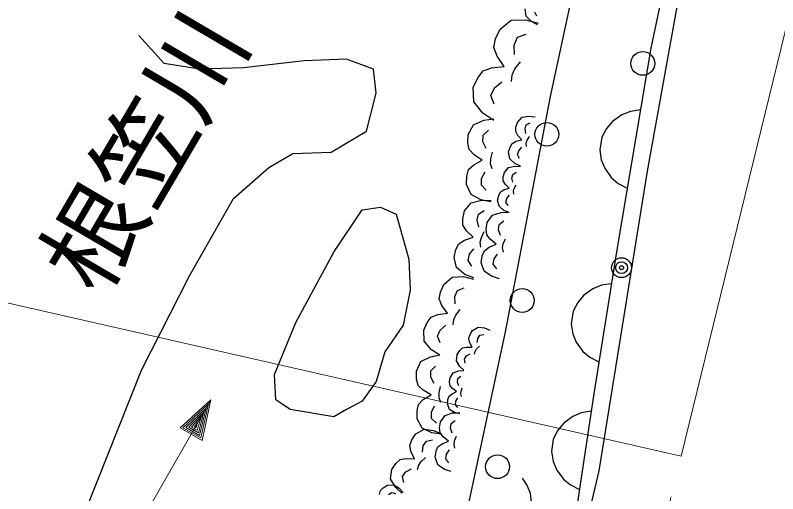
# Model space of a CAD drawing. Units: millimetres, scale not verified. Extents: x 40000 to 680000, y 20000 to 380000.
# Drawn here: x 361778 to 380938, y 277136 to 289173 of the extents above; entities that cross this region are included whole.
import ezdxf
from ezdxf.enums import TextEntityAlignment as Align

# ---------------------------------------------------------------- set-up
doc = ezdxf.new("R2010")
doc.units = ezdxf.units.MM
doc.header["$LTSCALE"] = 1000
doc.linetypes.add('CHAIN', pattern=[18.5, 12, -1.5, 3.5, -1.5])
for name, color, linetype, lineweight in [('S-BGD', 7, 'Continuous', 25), ('S-BMK', 2, 'CHAIN', 13), ('S-STR-HTXT', 7, 'Continuous', 13)]:
    doc.layers.add(name, color=color, linetype=linetype, lineweight=lineweight)
doc.styles.add('ＭＳ ゴシック', font='')
doc.styles.get('ＭＳ ゴシック').set_extended_font_data('MS Gothic')

msp = doc.modelspace()

# ---------------------------------------------------------------- linework, layer by layer
at = {"layer": 'S-BGD'}
for p, q in [((378873, 293721), (377748, 288341)), ((375227, 287130), (376397, 292600)), ((378738, 291255), (377657, 285247)), ((374618, 289146), (374590, 289331)), ((374751, 289014), (374618, 289146)), ((374884, 289147), (374830, 289252)), ((373960, 288821), (374242, 289048)), ((374242, 289048), (374604, 289061)), ((374604, 289061), (374921, 288976)), ((374902, 288935), (374751, 289014)), ((373848, 288576), (373960, 288821)), ((365521, 287958), (364881, 288666)), ((373807, 288358), (373848, 288576)), ((374312, 288424), (374402, 288620)), ((374402, 288620), (374617, 288700)), ((373887, 288144), (373807, 288358)), ((374321, 288184), (374312, 288424)), ((377748, 288341), (376892, 283275)), ((369039, 288029), (367511, 287852)), ((370105, 288065), (369039, 288029)), ((370780, 287817), (370105, 288065)), ((374066, 287886), (373887, 288144)), ((374334, 287823), (374473, 287997)), ((366409, 287817), (365521, 287958)), ((367511, 287852), (366409, 287817)), ((370851, 287215), (370780, 287817)), ((373538, 287771), (373753, 287851)), ((373753, 287851), (374066, 287886)), ((374267, 287677), (374334, 287823)), ((373288, 287353), (373400, 287597)), ((373400, 287597), (373538, 287771)), ((374249, 287507), (374267, 287677)), ((373820, 287348), (374007, 287499)), ((370602, 286260), (370851, 287215)), ((373301, 286992), (373288, 287353)), ((373730, 287152), (373820, 287348)), ((373810, 286938), (373730, 287152)), ((374101, 281212), (375227, 287130)), ((373528, 286711), (373301, 286992)), ((373801, 286528), (373528, 286711)), ((374514, 286606), (374686, 286636)), ((374686, 286636), (374843, 286617)), ((377019, 286666), (376788, 286503)), ((377236, 286751), (377019, 286666)), ((377486, 286790), (377236, 286751)), ((373292, 286416), (373549, 286533)), ((373549, 286533), (373802, 286566)), ((374358, 286354), (374395, 286478)), ((374395, 286478), (374514, 286606)), ((374620, 286413), (374717, 286465)), ((376788, 286503), (376637, 286326)), ((369714, 285729), (370602, 286260)), ((373158, 286170), (373292, 286416)), ((373536, 286157), (373666, 286278)), ((374354, 286247), (374358, 286354)), ((374407, 286151), (374354, 286247)), ((374590, 286313), (374620, 286413)), ((374611, 286199), (374590, 286313)), ((376637, 286326), (376518, 286104)), ((373151, 285961), (373158, 286170)), ((373530, 285990), (373536, 286157)), ((374510, 286040), (374407, 286151)), ((374642, 286028), (374696, 286120)), ((376518, 286104), (376465, 285789)), ((373187, 285792), (373151, 285961)), ((373608, 285819), (373530, 285990)), ((374212, 285857), (374266, 285949)), ((374266, 285949), (374363, 286002)), ((374363, 286002), (374510, 286040)), ((374620, 285954), (374642, 286028)), ((374623, 285872), (374620, 285954)), ((368150, 285339), (368754, 285693)), ((368754, 285693), (369714, 285729)), ((373308, 285662), (373187, 285792)), ((373725, 285564), (373773, 285730)), ((374175, 285733), (374212, 285857)), ((374206, 285562), (374175, 285733)), ((374400, 285667), (374429, 285766)), ((374429, 285766), (374508, 285851)), ((376465, 285789), (376504, 285540)), ((373300, 285411), (373514, 285530)), ((373514, 285530), (373308, 285662)), ((373721, 285439), (373725, 285564)), ((374334, 285443), (374206, 285562)), ((374452, 285571), (374400, 285667)), ((376504, 285540), (376589, 285324)), ((367262, 284561), (368150, 285339)), ((373122, 285124), (373169, 285290)), ((373169, 285290), (373300, 285411)), ((373759, 285312), (373721, 285439)), ((374068, 285221), (374172, 285343)), ((374172, 285343), (374329, 285379)), ((374329, 285379), (374474, 285369)), ((374476, 285375), (374334, 285443)), ((376589, 285324), (376753, 285094)), ((373114, 284915), (373122, 285124)), ((373498, 285070), (373588, 285234)), ((374040, 285105), (374068, 285221)), ((374040, 285006), (374040, 285105)), ((374255, 285077), (374278, 285170)), ((374278, 285170), (374365, 285223)), ((377657, 285247), (376442, 277715)), ((376753, 285094), (376931, 284944)), ((373232, 284660), (373114, 284915)), ((373492, 284902), (373498, 285070)), ((373614, 284773), (373492, 284902)), ((374093, 284919), (374040, 285006)), ((374193, 284821), (374093, 284919)), ((374279, 284973), (374255, 285077)), ((374315, 284817), (374361, 284904)), ((376931, 284944), (377154, 284825)), ((373927, 284640), (373972, 284727)), ((373972, 284727), (374059, 284780)), ((374059, 284780), (374193, 284821)), ((374298, 284747), (374315, 284817)), ((374305, 284671), (374298, 284747)), ((366160, 282614), (367262, 284561)), ((373479, 284526), (373232, 284660)), ((373234, 284457), (373494, 284522)), ((373730, 284476), (373479, 284526)), ((373494, 284522), (373737, 284509)), ((373898, 284524), (373927, 284640)), ((373934, 284367), (373898, 284524)), ((374108, 284473), (374131, 284566)), ((374131, 284566), (374200, 284648)), ((370496, 284278), (370958, 284348)), ((370958, 284348), (371349, 284171)), ((373065, 284250), (373234, 284457)), ((374057, 284264), (373934, 284367)), ((374161, 284386), (374108, 284473)), ((369785, 283216), (370496, 284278)), ((371349, 284171), (371668, 283039)), ((373021, 284055), (373065, 284250)), ((373381, 284017), (373416, 284172)), ((373416, 284172), (373559, 284263)), ((373639, 283958), (373770, 284144)), ((373770, 284144), (373987, 284215)), ((373987, 284215), (374193, 284218)), ((374192, 284207), (374057, 284264)), ((373025, 283891), (373021, 284055)), ((373425, 283844), (373381, 284017)), ((373614, 283791), (373639, 283958)), ((373941, 283913), (374057, 283999)), ((373117, 283749), (373025, 283891)), ((373627, 283652), (373614, 283791)), ((373921, 283779), (373941, 283913)), ((373969, 283635), (373921, 283779)), ((373065, 283515), (373286, 283589)), ((373286, 283589), (373117, 283749)), ((373464, 283468), (373490, 283584)), ((373490, 283584), (373564, 283731)), ((373713, 283536), (373627, 283652)), ((372848, 283277), (372921, 283424)), ((372921, 283424), (373065, 283515)), ((373477, 283342), (373464, 283468)), ((373683, 283335), (373866, 283411)), ((373866, 283411), (373713, 283536)), ((374024, 283319), (374039, 283419)), ((374039, 283419), (374093, 283548)), ((368826, 281446), (369785, 283216)), ((372804, 283083), (372848, 283277)), ((373190, 283161), (373303, 283299)), ((373513, 283121), (373567, 283250)), ((373567, 283250), (373683, 283335)), ((374043, 283213), (374024, 283319)), ((376892, 283275), (376307, 279598)), ((371668, 283039), (371704, 282260)), ((372869, 282824), (372804, 283083)), ((373156, 283005), (373190, 283161)), ((373247, 282863), (373156, 283005)), ((373488, 282953), (373513, 283121)), ((373791, 282908), (373811, 283042)), ((373811, 283042), (373898, 283166)), ((373078, 282655), (372869, 282824)), ((373559, 282737), (373488, 282953)), ((373877, 282793), (373791, 282908)), ((364952, 280243), (366160, 282614)), ((373303, 282564), (373078, 282655)), ((373746, 282607), (373559, 282737)), ((373943, 282543), (373746, 282607)), ((372545, 282403), (372761, 282583)), ((372761, 282583), (373043, 282597)), ((373043, 282597), (373290, 282535)), ((376756, 282420), (376507, 282379)), ((371704, 282260), (371526, 281375)), ((372461, 282211), (372545, 282403)), ((372824, 282099), (372891, 282252)), ((372891, 282252), (373057, 282317)), ((376290, 282292), (376061, 282126)), ((376507, 282379), (376290, 282292)), ((372432, 282041), (372461, 282211)), ((372497, 281875), (372432, 282041)), ((372834, 281912), (372824, 282099)), ((376061, 282126), (375911, 281948)), ((372639, 281677), (372497, 281875)), ((375911, 281948), (375795, 281725)), ((372230, 281581), (372396, 281645)), ((372396, 281645), (372639, 281677)), ((372849, 281631), (372954, 281768)), ((375795, 281725), (375745, 281410)), ((372125, 281444), (372230, 281581)), ((372786, 281385), (372798, 281516)), ((372798, 281516), (372849, 281631)), ((368292, 280136), (368826, 281446)), ((371526, 281375), (371064, 280703)), ((372041, 281252), (372125, 281444)), ((372455, 281255), (372599, 281375)), ((373271, 281241), (373409, 281323)), ((373409, 281323), (373569, 281306)), ((373569, 281306), (373704, 281248)), ((375745, 281410), (375786, 281161)), ((372055, 280972), (372041, 281252)), ((372387, 281102), (372455, 281255)), ((372452, 280936), (372387, 281102)), ((373156, 276818), (374101, 281212)), ((373174, 281047), (373206, 281141)), ((373206, 281141), (373271, 281241)), ((373401, 281044), (373453, 281125)), ((373453, 281125), (373552, 281146)), ((375786, 281161), (375873, 280946)), ((372236, 280756), (372055, 280972)), ((373196, 280948), (373174, 281047)), ((373258, 280823), (373196, 280948)), ((373389, 280938), (373401, 281044)), ((375873, 280946), (376040, 280718)), ((371064, 280703), (370851, 279960)), ((372450, 280618), (372236, 280756)), ((372881, 280638), (372946, 280738)), ((372946, 280738), (373018, 280806)), ((373018, 280806), (373118, 280827)), ((373118, 280827), (373258, 280823)), ((373314, 280645), (373333, 280718)), ((373333, 280718), (373372, 280779)), ((373372, 280779), (373444, 280846)), ((376040, 280718), (376218, 280568)), ((371973, 280460), (372211, 280584)), ((372211, 280584), (372450, 280628)), ((372864, 280478), (372881, 280638)), ((373063, 280521), (373115, 280602)), ((373085, 280422), (373063, 280521)), ((373115, 280602), (373207, 280656)), ((376218, 280568), (376443, 280452)), ((371857, 280219), (371973, 280460)), ((372217, 280225), (372335, 280347)), ((372946, 280340), (372864, 280478)), ((373054, 280243), (372946, 280340)), ((363459, 276491), (364952, 280243)), ((368328, 279499), (368292, 280136)), ((371861, 280019), (371857, 280219)), ((372220, 280066), (372217, 280225)), ((372704, 280050), (372782, 280174)), ((372782, 280174), (372920, 280227)), ((372920, 280227), (373054, 280236)), ((370851, 279960), (370496, 279464)), ((371904, 279861), (371861, 280019)), ((372303, 279908), (372220, 280066)), ((372693, 279941), (372704, 280050)), ((372707, 279851), (372693, 279941)), ((372893, 279943), (372901, 280031)), ((372928, 279852), (372893, 279943)), ((372901, 280031), (372973, 280090)), ((372026, 279743), (371904, 279861)), ((372228, 279627), (372026, 279743)), ((372427, 279671), (372464, 279831)), ((372766, 279780), (372707, 279851)), ((372869, 279704), (372766, 279780)), ((372981, 279715), (373011, 279800)), ((372030, 279504), (372228, 279627)), ((372429, 279551), (372427, 279671)), ((372472, 279432), (372429, 279551)), ((372651, 279504), (372681, 279590)), ((372681, 279590), (372754, 279649)), ((372754, 279649), (372869, 279704)), ((372846, 279464), (372898, 279547)), ((372975, 279649), (372981, 279715)), ((372990, 279582), (372975, 279649)), ((376307, 279598), (375902, 276863)), ((368683, 279252), (368328, 279499)), ((370496, 279464), (370105, 279252)), ((371875, 279223), (371912, 279383)), ((371912, 279383), (372030, 279504)), ((372236, 279189), (372313, 279350)), ((372640, 279395), (372651, 279504)), ((372693, 279258), (372640, 279395)), ((372838, 279376), (372846, 279464)), ((372897, 279305), (372838, 279376)), ((369785, 279075), (368683, 279252)), ((370105, 279252), (369785, 279075)), ((371879, 279023), (371875, 279223)), ((372239, 279030), (372236, 279189)), ((372578, 279107), (372769, 279169)), ((372819, 279180), (372693, 279258)), ((372769, 279169), (372952, 279173)), ((372948, 279145), (372819, 279180)), ((376001, 279172), (375786, 279083)), ((376250, 279216), (376001, 279172)), ((372003, 278786), (371879, 279023)), ((372361, 278912), (372239, 279030)), ((372463, 278942), (372578, 279107)), ((372730, 278903), (372832, 278979)), ((375786, 279083), (375559, 278915)), ((372245, 278671), (372003, 278786)), ((372441, 278794), (372463, 278942)), ((372454, 278672), (372441, 278794)), ((372713, 278785), (372730, 278903)), ((372755, 278658), (372713, 278785)), ((375559, 278915), (375411, 278735)), ((371740, 278492), (371840, 278641)), ((371840, 278641), (372050, 278760)), ((372050, 278760), (372290, 278731)), ((372486, 278636), (372245, 278671)), ((372290, 278731), (372490, 278641)), ((372530, 278570), (372454, 278672)), ((372818, 278468), (372865, 278581)), ((375411, 278735), (375297, 278510)), ((371691, 278353), (371740, 278492)), ((372030, 278343), (372110, 278462)), ((372110, 278462), (372260, 278492)), ((372401, 278317), (372504, 278393)), ((372504, 278393), (372665, 278460)), ((372665, 278460), (372530, 278570)), ((372805, 278379), (372818, 278468)), ((375297, 278510), (375250, 278195)), ((371721, 278203), (371691, 278353)), ((371810, 278014), (371721, 278203)), ((372010, 278184), (372030, 278343)), ((372333, 278055), (372354, 278203)), ((372354, 278203), (372401, 278317)), ((372617, 278134), (372694, 278244)), ((372822, 278286), (372805, 278379)), ((371451, 277995), (371601, 278024)), ((371601, 278024), (371810, 278014)), ((371980, 277945), (372090, 278044)), ((372396, 277865), (372333, 278055)), ((372600, 278016), (372617, 278134)), ((372676, 277914), (372600, 278016)), ((375250, 278195), (375294, 277947)), ((371241, 277746), (371341, 277895)), ((371341, 277895), (371451, 277995)), ((371890, 277746), (371920, 277855)), ((371920, 277855), (371980, 277945)), ((372561, 277750), (372396, 277865)), ((375294, 277947), (375383, 277732)), ((371211, 277507), (371241, 277746)), ((371511, 277567), (371591, 277686)), ((371591, 277686), (371731, 277766)), ((372735, 277694), (372561, 277750)), ((375383, 277732), (375552, 277506)), ((376442, 277715), (375632, 274218)), ((371331, 277298), (371211, 277507)), ((371541, 277418), (371511, 277567)), ((374517, 277527), (374645, 277331)), ((375552, 277506), (375733, 277359)), ((370957, 277218), (371027, 277288)), ((371027, 277288), (371130, 277350)), ((371130, 277350), (371290, 277363)), ((371290, 277363), (371427, 277278)), ((371491, 277149), (371331, 277298)), ((371427, 277278), (371522, 277168)), ((374645, 277331), (374716, 277153)), ((375733, 277359), (375958, 277245)), ((370933, 277120), (370957, 277218)), ((371160, 277117), (371242, 277166)), ((371242, 277166), (371341, 277142)), ((374716, 277153), (374740, 276927))]:
    msp.add_line(p, q, dxfattribs=at)
for centre, major_axis in [((377546, 287961), (300, 0)), ((375137, 286178), (300, 0)), ((377013, 282823), (250, 0)), ((377013, 282823), (150, 0)), ((377013, 282823), (50, 0)), ((374518, 281997), (300, 0)), ((373898, 277816), (300, 0))]:
    msp.add_ellipse(centre, major_axis=major_axis, ratio=0.99597, dxfattribs=at)
at = {"layer": 'S-BMK'}
msp.add_line((378507, 278084), (381225, 289173), dxfattribs=at)
msp.add_ellipse((344356, 285755), major_axis=(35009, 0), ratio=0.99597, start_param=5.687173, end_param=6.061375, dxfattribs=at)
at = {"layer": 'S-STR-HTXT'}
for p, q in [((349553, 284675), (378507, 278084)), ((364383, 275465), (366693, 279499)), ((366693, 279499), (365920, 278792)), ((366634, 279396), (365992, 278797)), ((366444, 278540), (366634, 279396)), ((366476, 278476), (366693, 279499)), ((366574, 279292), (366064, 278802)), ((366515, 279188), (366136, 278807)), ((366379, 278669), (366515, 279188)), ((366411, 278605), (366574, 279292)), ((366456, 279084), (366208, 278812)), ((366347, 278733), (366456, 279084)), ((365920, 278792), (366476, 278476)), ((365992, 278797), (366444, 278540)), ((366064, 278802), (366411, 278605)), ((366136, 278807), (366379, 278669)), ((366208, 278812), (366347, 278733)), ((366376, 278946), (366280, 278817)), ((366280, 278817), (366314, 278797)), ((366314, 278797), (366376, 278946))]:
    msp.add_line(p, q, dxfattribs=at)

# ---------------------------------------------------------------- texts
at = {"layer": 'S-STR-HTXT', "style": 'ＭＳ ゴシック'}
msp.add_text('根笠川', height=1833, rotation=59.599, dxfattribs=at).set_placement((364385, 281778), align=Align.BOTTOM_LEFT)

doc.saveas('drawing.dxf')
